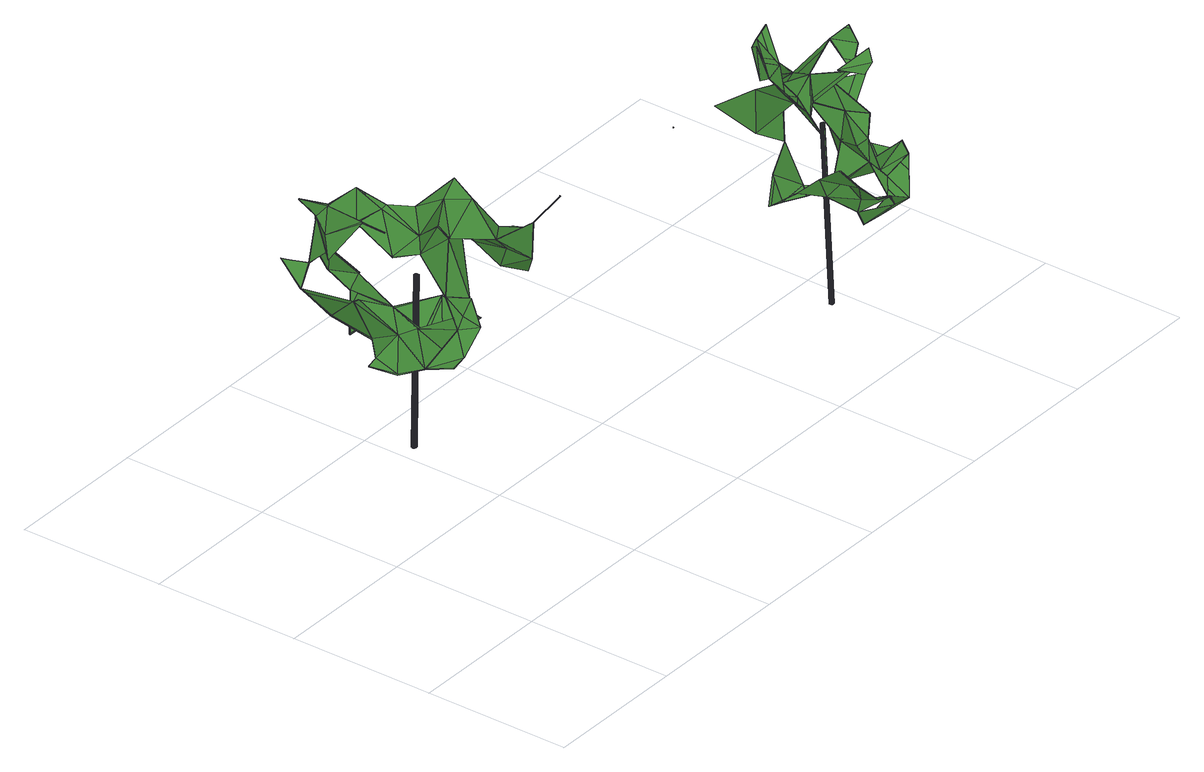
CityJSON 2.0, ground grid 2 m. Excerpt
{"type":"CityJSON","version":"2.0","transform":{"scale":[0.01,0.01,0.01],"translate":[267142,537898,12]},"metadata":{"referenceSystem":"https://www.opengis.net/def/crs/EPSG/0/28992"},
"CityObjects":{
"tree1":{"type":"SolitaryVegetationObject","attributes":{"gtid":643,"crown_width_m":2.87,"crown_median_z":15.23,"crown_r50_m":0.173,"crown_porosity":0.957,"trunk_H_m":2.54,"trunk_DBH_m":0.0613,"trunk_radius_m":0.0306,"trunk_base_height_m":12.69,"original_gtid":"645"},"geometry":[{"type":"Solid","lod":"3","boundaries":[[[[0,1,2]],[[3,4,5]],[[6,7,8]],[[9,10,11]],[[9,12,10]],[[13,14,15]],[[16,17,18]],[[19,17,16]],[[20,21,22]],[[15,14,23]],[[24,1,0]],[[2,1,25]],[[26,27,28]],[[29,30,31]],[[12,32,33]],[[34,35,36]],[[37,38,39]],[[40,25,41]],[[40,42,25]],[[9,43,44]],[[45,46,47]],[[48,14,49]],[[50,51,52]],[[32,53,54]],[[55,56,23]],[[57,22,58]],[[59,60,61]],[[40,41,34]],[[35,62,63]],[[11,43,9]],[[64,65,66]],[[67,68,69]],[[70,71,72]],[[22,69,68]],[[73,18,74]],[[30,53,75]],[[1,24,41]],[[76,77,78]],[[12,79,80]],[[70,39,57]],[[47,58,81]],[[82,83,84]],[[85,84,83]],[[86,87,88]],[[62,87,86]],[[20,89,21]],[[39,89,20]],[[44,90,9]],[[24,34,41]],[[91,92,93]],[[94,95,96]],[[94,96,97]],[[25,1,41]],[[71,4,98]],[[21,99,100]],[[74,101,73]],[[102,80,103]],[[104,105,106]],[[104,106,9]],[[107,76,49]],[[107,49,14]],[[18,17,74]],[[74,17,19]],[[37,108,109]],[[22,68,81]],[[110,14,13]],[[111,112,113]],[[114,112,111]],[[115,61,60]],[[12,80,10]],[[116,75,31]],[[12,33,79]],[[33,10,79]],[[21,100,39]],[[72,71,86]],[[29,19,65]],[[117,97,118]],[[113,119,111]],[[10,80,102]],[[57,20,22]],[[57,39,20]],[[86,71,120]],[[121,86,120]],[[122,112,114]],[[111,123,114]],[[84,98,124]],[[32,75,53]],[[50,52,125]],[[126,83,82]],[[127,73,128]],[[73,101,128]],[[11,10,33]],[[118,129,83]],[[130,83,129]],[[106,131,32]],[[106,32,12]],[[29,132,133]],[[134,135,136]],[[69,137,67]],[[30,54,53]],[[64,138,65]],[[139,140,141]],[[71,142,143]],[[71,70,142]],[[97,144,56]],[[9,106,12]],[[124,63,86]],[[145,130,129]],[[118,15,110]],[[8,146,6]],[[51,50,43]],[[147,148,131]],[[149,150,151]],[[78,77,152]],[[146,153,66]],[[141,52,30]],[[116,154,75]],[[155,150,115]],[[117,156,157]],[[158,156,117]],[[97,96,144]],[[59,159,149]],[[65,19,16]],[[148,75,131]],[[109,38,37]],[[63,40,34]],[[160,88,59]],[[25,99,151]],[[155,60,59]],[[2,155,59]],[[31,30,150]],[[11,51,43]],[[159,150,149]],[[137,68,67]],[[13,129,118]],[[151,99,161]],[[146,134,162]],[[66,65,16]],[[163,127,6]],[[85,83,164]],[[155,151,150]],[[38,109,108]],[[18,163,146]],[[66,18,146]],[[33,32,11]],[[106,136,131]],[[163,6,146]],[[128,56,55]],[[8,148,147]],[[132,31,165]],[[50,125,91]],[[145,129,84]],[[124,86,121]],[[37,100,108]],[[166,139,90]],[[139,104,90]],[[144,45,157]],[[144,157,167]],[[43,50,44]],[[66,16,18]],[[115,154,61]],[[150,154,115]],[[75,154,150]],[[61,154,116]],[[148,31,75]],[[141,138,125]],[[155,2,151]],[[104,9,90]],[[59,149,72]],[[168,100,99]],[[108,100,168]],[[78,169,76]],[[90,44,93]],[[84,129,82]],[[28,152,77]],[[142,170,143]],[[88,87,24]],[[157,97,56]],[[80,79,103]],[[7,101,165]],[[141,29,65]],[[171,68,137]],[[102,79,10]],[[23,14,48]],[[97,156,118]],[[15,118,156]],[[44,50,172]],[[31,8,165]],[[132,74,133]],[[165,74,132]],[[76,28,77]],[[107,28,76]],[[26,28,107]],[[136,106,105]],[[72,149,161]],[[76,169,49]],[[18,73,163]],[[98,4,3]],[[31,132,29]],[[125,52,141]],[[93,172,91]],[[5,4,173]],[[46,144,95]],[[57,171,170]],[[138,140,65]],[[141,140,138]],[[31,150,159]],[[49,174,127]],[[169,174,49]],[[155,115,60]],[[136,105,134]],[[49,55,48]],[[55,23,48]],[[127,163,73]],[[139,162,175]],[[139,175,104]],[[172,50,91]],[[173,4,143]],[[70,21,39]],[[110,13,118]],[[103,79,102]],[[90,93,166]],[[166,92,139]],[[159,116,31]],[[7,165,8]],[[8,31,148]],[[126,176,158]],[[118,158,117]],[[164,83,130]],[[98,85,164]],[[84,85,98]],[[127,7,6]],[[177,168,42]],[[168,99,42]],[[162,134,175]],[[40,177,42]],[[128,15,23]],[[92,64,140]],[[66,140,64]],[[11,54,51]],[[110,26,14]],[[26,107,14]],[[57,170,142]],[[137,22,170]],[[137,69,22]],[[174,28,27]],[[45,178,46]],[[78,152,169]],[[28,169,152]],[[44,172,93]],[[112,122,113]],[[39,100,37]],[[138,92,91]],[[64,92,138]],[[42,99,25]],[[116,159,59]],[[61,116,59]],[[99,72,161]],[[45,94,117]],[[171,57,95]],[[157,156,97]],[[164,179,98]],[[98,179,120]],[[98,120,71]],[[128,55,49]],[[128,49,127]],[[105,104,175]],[[72,21,70]],[[162,139,141]],[[65,140,66]],[[105,175,134]],[[125,138,91]],[[94,45,47]],[[160,72,88]],[[164,130,179]],[[89,173,21]],[[177,40,5]],[[177,5,173]],[[46,58,47]],[[29,141,30]],[[167,157,56]],[[118,83,158]],[[167,56,144]],[[146,135,134]],[[93,92,166]],[[25,151,2]],[[151,161,149]],[[8,135,146]],[[131,135,147]],[[136,135,131]],[[147,135,8]],[[143,170,173]],[[98,3,40]],[[171,95,94]],[[117,94,97]],[[128,23,56]],[[165,101,74]],[[110,15,101]],[[133,74,19]],[[57,142,70]],[[133,19,29]],[[126,158,83]],[[95,144,96]],[[162,66,153]],[[95,58,46]],[[57,58,95]],[[162,153,146]],[[158,176,156]],[[141,65,162]],[[47,68,171]],[[94,47,171]],[[82,176,126]],[[137,170,171]],[[110,27,26]],[[176,129,13]],[[82,129,176]],[[160,59,72]],[[24,0,88]],[[2,88,0]],[[59,88,2]],[[46,178,144]],[[86,88,72]],[[86,63,62]],[[131,75,32]],[[30,75,150]],[[169,28,174]],[[7,174,101]],[[144,178,45]],[[32,54,11]],[[15,128,101]],[[127,174,7]],[[117,157,45]],[[162,65,66]],[[114,123,122]],[[99,21,72]],[[170,22,21]],[[170,21,173]],[[34,87,35]],[[38,108,168]],[[24,87,34]],[[35,180,36]],[[177,173,89]],[[177,89,168]],[[5,40,3]],[[168,89,38]],[[68,47,81]],[[39,38,89]],[[122,123,113]],[[111,119,123]],[[63,180,35]],[[120,145,121]],[[145,124,121]],[[84,124,145]],[[179,145,120]],[[145,179,130]],[[139,92,140]],[[35,87,62]],[[58,22,81]],[[174,27,101]],[[110,101,27]],[[143,4,71]],[[51,54,52]],[[30,52,54]],[[113,123,119]],[[124,98,63]],[[63,98,40]],[[63,34,180]],[[36,180,34]],[[13,156,176]],[[13,15,156]],[[181,182,183]],[[181,183,184]],[[184,183,185]],[[184,185,186]],[[183,182,187]],[[183,187,185]],[[185,187,188]],[[185,188,186]],[[187,182,189]],[[187,189,188]],[[188,189,190]],[[188,190,186]],[[189,182,191]],[[189,191,190]],[[190,191,192]],[[190,192,186]],[[192,191,193]],[[192,193,186]],[[191,182,194]],[[191,194,193]],[[193,194,195]],[[193,195,186]],[[194,182,196]],[[194,196,195]],[[195,196,197]],[[195,197,186]],[[196,182,198]],[[196,198,197]],[[198,182,199]],[[198,199,197]],[[197,199,200]],[[197,200,186]],[[199,182,201]],[[199,201,200]],[[200,201,202]],[[200,202,186]],[[202,201,203]],[[202,203,186]],[[201,182,204]],[[201,204,203]],[[203,204,205]],[[203,205,186]],[[204,182,206]],[[204,206,205]],[[205,206,207]],[[205,207,186]],[[206,182,208]],[[206,208,207]],[[207,208,209]],[[207,209,186]],[[208,182,210]],[[208,210,209]],[[209,210,211]],[[209,211,186]],[[210,182,212]],[[210,212,211]],[[211,212,213]],[[211,213,186]],[[213,212,214]],[[213,214,186]],[[212,182,215]],[[212,215,214]],[[214,215,216]],[[214,216,186]],[[215,182,217]],[[215,217,216]],[[216,217,218]],[[216,218,186]],[[217,182,219]],[[217,219,218]],[[218,219,220]],[[218,220,186]],[[219,182,221]],[[219,221,220]],[[220,221,222]],[[220,222,186]],[[221,182,223]],[[221,223,222]],[[222,223,224]],[[222,224,186]],[[224,223,184]],[[224,184,186]],[[223,182,181]],[[223,181,184]]]]}]},
"tree2":{"type":"SolitaryVegetationObject","attributes":{"gtid":640,"crown_width_m":2.25,"crown_median_z":15.25,"crown_r50_m":0.153,"crown_porosity":0.965,"trunk_H_m":2.55,"trunk_DBH_m":0.0471,"trunk_radius_m":0.0236,"trunk_base_height_m":12.7,"original_gtid":"642"},"geometry":[{"type":"MultiSurface","lod":"3","boundaries":[[[225,226,227]],[[228,229,230]],[[231,230,229]],[[232,226,233]],[[234,235,236]],[[237,238,239]],[[239,240,237]],[[241,242,243]],[[244,245,246]],[[247,248,249]],[[250,251,252]],[[251,253,252]],[[254,255,256]],[[235,257,236]],[[258,259,260]],[[261,260,259]],[[232,262,263]],[[238,264,265]],[[266,267,268]],[[269,270,261]],[[271,272,273]],[[274,275,276]],[[277,267,278]],[[242,238,279]],[[267,266,278]],[[280,275,281]],[[280,281,282]],[[234,257,235]],[[248,283,284]],[[248,284,275]],[[285,286,287]],[[288,243,289]],[[259,269,261]],[[290,291,292]],[[258,291,290]],[[293,294,295]],[[237,296,238]],[[265,279,297]],[[268,298,299]],[[271,248,272]],[[247,248,271]],[[300,226,301]],[[236,257,234]],[[300,301,302]],[[232,227,226]],[[229,303,292]],[[265,304,305]],[[306,307,272]],[[242,279,243]],[[308,309,225]],[[310,254,253]],[[238,296,242]],[[311,312,313]],[[255,254,314]],[[304,264,315]],[[277,278,268]],[[316,317,318]],[[262,318,317]],[[265,297,238]],[[303,229,228]],[[265,319,320]],[[283,321,249]],[[249,321,247]],[[261,270,260]],[[263,262,317]],[[322,323,324]],[[304,265,264]],[[263,316,318]],[[313,325,309]],[[313,322,325]],[[277,298,267]],[[241,243,288]],[[290,326,228]],[[288,279,238]],[[247,283,248]],[[325,327,309]],[[318,328,232]],[[318,232,233]],[[260,291,258]],[[329,258,290]],[[329,290,228]],[[330,314,254]],[[331,244,332]],[[333,334,335]],[[336,285,337]],[[233,338,227]],[[335,251,333]],[[298,268,267]],[[339,340,341]],[[299,342,277]],[[248,272,326]],[[343,324,282]],[[325,343,282]],[[258,329,259]],[[231,303,344]],[[255,302,256]],[[321,283,247]],[[269,259,270]],[[232,345,227]],[[232,346,262]],[[232,328,346]],[[347,326,292]],[[304,245,305]],[[346,328,262]],[[318,262,328]],[[282,303,294]],[[228,294,303]],[[348,315,264]],[[332,246,286]],[[332,244,246]],[[265,305,349]],[[350,319,349]],[[330,310,237]],[[351,305,245]],[[305,351,331]],[[280,307,306]],[[346,280,306]],[[268,278,266]],[[225,302,301]],[[253,254,256]],[[238,330,264]],[[348,264,330]],[[277,283,278]],[[299,277,268]],[[311,313,225]],[[227,311,225]],[[287,337,285]],[[226,225,301]],[[318,345,263]],[[352,353,295]],[[256,225,309]],[[277,278,342]],[[256,309,253]],[[354,355,353]],[[250,333,251]],[[311,352,295]],[[295,355,354]],[[273,247,271]],[[330,254,310]],[[293,312,294]],[[356,230,357]],[[250,358,333]],[[247,359,321]],[[336,337,350]],[[338,255,314]],[[272,247,273]],[[265,349,319]],[[299,341,340]],[[329,230,356]],[[297,288,289]],[[241,287,243]],[[275,274,248]],[[228,230,329]],[[284,342,281]],[[282,324,360]],[[350,243,320]],[[230,231,357]],[[277,284,283]],[[361,354,362]],[[363,364,365]],[[325,361,327]],[[309,327,361]],[[251,335,253]],[[233,226,300]],[[231,229,344]],[[357,344,356]],[[361,293,354]],[[295,354,293]],[[291,270,292]],[[292,270,259]],[[289,287,350]],[[287,289,243]],[[231,344,357]],[[253,335,334]],[[310,334,237]],[[237,334,296]],[[296,334,358]],[[333,358,334]],[[310,253,334]],[[284,277,342]],[[227,345,233]],[[260,270,291]],[[314,227,338]],[[263,345,232]],[[300,338,233]],[[347,248,326]],[[284,281,275]],[[272,307,326]],[[244,351,245]],[[350,246,245]],[[282,312,361]],[[350,320,319]],[[332,350,349]],[[316,351,244]],[[342,283,366]],[[289,245,304]],[[272,248,247]],[[313,323,322]],[[322,343,325]],[[324,343,322]],[[238,242,288]],[[239,238,367]],[[250,363,368]],[[295,294,307]],[[313,312,323]],[[361,312,293]],[[353,352,314]],[[233,345,318]],[[306,248,274]],[[325,282,361]],[[306,274,346]],[[306,272,248]],[[241,288,242]],[[369,280,282]],[[348,240,239]],[[347,366,248]],[[281,366,347]],[[366,249,248]],[[344,303,282]],[[347,344,282]],[[282,281,347]],[[320,279,265]],[[243,337,241]],[[252,253,364]],[[253,309,364]],[[354,353,362]],[[304,367,297]],[[286,336,332]],[[285,336,286]],[[350,332,336]],[[309,308,313]],[[307,280,369]],[[311,314,352]],[[311,227,314]],[[358,314,330]],[[296,330,238]],[[358,330,296]],[[346,274,280]],[[315,367,304]],[[332,349,305]],[[332,305,331]],[[282,294,312]],[[338,300,255]],[[315,348,239]],[[274,276,280]],[[292,326,290]],[[280,276,275]],[[294,228,326]],[[294,326,307]],[[292,303,347]],[[243,350,337]],[[316,244,331]],[[351,316,331]],[[250,314,358]],[[263,317,316]],[[307,369,312]],[[245,289,350]],[[369,282,360]],[[369,360,324]],[[279,320,243]],[[313,308,225]],[[250,252,363]],[[225,256,302]],[[312,369,323]],[[324,323,369]],[[321,278,283]],[[241,337,287]],[[286,246,287]],[[350,287,246]],[[239,367,315]],[[303,344,347]],[[329,356,229]],[[329,229,259]],[[229,292,259]],[[362,364,361]],[[361,364,309]],[[363,365,368]],[[362,368,365]],[[299,370,341]],[[339,341,370]],[[362,365,364]],[[342,370,277]],[[363,252,364]],[[298,370,299]],[[277,370,298]],[[278,283,342]],[[288,297,279]],[[353,250,368]],[[314,250,353]],[[362,353,368]],[[311,295,312]],[[307,312,295]],[[281,342,366]],[[238,297,367]],[[289,304,297]],[[353,355,295]],[[299,340,342]],[[370,342,340]],[[370,340,339]],[[249,366,283]],[[302,255,300]],[[330,237,240]],[[330,240,348]],[[229,356,344]],[[371,372,373]],[[371,373,374]],[[374,373,375]],[[374,375,376]],[[373,372,377]],[[373,377,375]],[[375,377,378]],[[375,378,376]],[[377,372,379]],[[377,379,378]],[[378,379,380]],[[378,380,376]],[[380,379,381]],[[380,381,376]],[[379,372,382]],[[379,382,381]],[[382,372,383]],[[382,383,381]],[[381,383,384]],[[381,384,376]],[[384,383,385]],[[384,385,376]],[[383,372,386]],[[383,386,385]],[[386,372,387]],[[386,387,385]],[[385,387,388]],[[385,388,376]],[[388,387,389]],[[388,389,376]],[[387,372,390]],[[387,390,389]],[[389,390,391]],[[389,391,376]],[[390,372,392]],[[390,392,391]],[[391,392,393]],[[391,393,376]],[[393,392,394]],[[393,394,376]],[[392,372,395]],[[392,395,394]],[[394,395,396]],[[394,396,376]],[[395,372,397]],[[395,397,396]],[[396,397,398]],[[396,398,376]],[[397,372,399]],[[397,399,398]],[[398,399,400]],[[398,400,376]],[[399,372,401]],[[399,401,400]],[[400,401,402]],[[400,402,376]],[[402,401,403]],[[402,403,376]],[[401,372,404]],[[401,404,403]],[[404,372,405]],[[404,405,403]],[[403,405,406]],[[403,406,376]],[[405,372,371]],[[405,371,406]],[[406,371,374]],[[406,374,376]]]}]}
},
"vertices":[
[152,230,259],[152,230,258],[171,230,264],[148,306,230],[184,310,268],[196,298,230],[211,376,402],[205,378,398],[204,322,382],[315,242,368],[278,208,407],[285,216,350],[278,209,407],[127,427,343],[127,416,413],[152,415,388],[226,390,340],[225,389,340],[226,389,340],[226,389,339],[264,333,266],[218,324,242],[217,371,257],[152,461,406],[134,260,255],[177,247,250],[105,381,376],[135,386,390],[130,350,426],[220,340,354],[257,300,372],[193,312,366],[262,251,375],[277,208,407],[120,290,242],[98,315,256],[97,315,256],[265,277,255],[265,278,255],[263,333,266],[148,306,229],[134,260,254],[193,297,218],[304,236,316],[333,280,348],[206,460,283],[230,430,277],[217,434,257],[152,461,407],[144,412,420],[313,281,310],[284,262,323],[286,302,341],[262,252,374],[279,249,355],[153,461,407],[196,471,373],[217,371,259],[229,430,276],[191,255,283],[200,254,298],[185,267,327],[110,314,262],[110,315,261],[310,365,350],[264,384,349],[264,384,350],[187,412,219],[188,413,219],[188,412,218],[207,360,266],[176,339,291],[184,309,268],[206,378,397],[204,372,343],[203,277,396],[130,350,428],[127,314,427],[127,314,428],[276,168,460],[277,168,460],[217,433,258],[101,420,323],[102,420,323],[130,395,281],[136,401,275],[152,313,274],[120,290,244],[135,260,255],[233,311,226],[332,281,348],[326,314,313],[310,364,350],[326,313,314],[206,458,283],[228,430,277],[198,450,318],[180,450,318],[143,345,259],[196,297,230],[233,310,227],[170,389,392],[276,167,460],[276,168,461],[301,278,364],[264,288,417],[262,252,375],[107,387,407],[265,277,254],[266,277,255],[136,393,375],[412,390,272],[428,361,250],[413,389,272],[429,361,249],[215,253,316],[185,268,327],[179,450,318],[129,427,343],[413,391,272],[146,366,305],[124,357,317],[430,361,250],[414,390,272],[143,345,261],[307,316,327],[108,454,349],[183,399,431],[174,434,399],[102,419,323],[131,395,281],[203,276,397],[178,341,357],[204,371,342],[270,320,431],[243,315,417],[263,288,417],[188,412,220],[310,364,349],[289,318,344],[309,364,350],[287,318,344],[206,361,266],[205,360,265],[199,450,319],[124,359,317],[231,348,400],[195,287,414],[194,287,413],[200,256,298],[215,255,316],[215,240,281],[128,314,428],[259,346,391],[185,268,328],[215,239,281],[128,427,343],[180,451,318],[128,427,342],[185,269,327],[177,248,251],[192,255,283],[260,346,392],[211,377,402],[137,401,276],[178,342,358],[307,315,327],[196,472,373],[233,310,225],[131,350,427],[216,371,258],[217,434,258],[326,313,312],[217,324,242],[170,389,393],[259,300,372],[108,453,349],[193,298,219],[207,459,283],[146,368,305],[98,316,256],[228,345,69],[225,345,69],[228,346,69],[211,329,323],[211,330,323],[208,329,323],[228,347,69],[211,331,323],[227,347,69],[210,331,323],[226,348,69],[210,332,323],[209,332,323],[225,348,69],[208,332,323],[224,348,69],[207,332,323],[223,348,69],[223,347,69],[206,331,323],[222,346,69],[205,331,323],[205,330,323],[222,345,69],[205,329,322],[222,344,69],[205,328,322],[222,343,69],[206,328,322],[223,343,69],[206,327,322],[224,342,69],[207,326,322],[208,326,322],[225,342,69],[208,326,323],[226,342,69],[209,326,323],[227,342,69],[210,327,323],[227,343,69],[211,327,323],[228,344,69],[211,328,323],
[796,147,259],[776,149,232],[754,129,248],[814,145,374],[814,145,375],[837,153,398],[817,180,404],[734,156,252],[732,149,239],[650,285,325],[650,284,324],[649,284,325],[808,55,235],[778,54,241],[779,76,217],[780,76,218],[718,32,286],[748,36,275],[718,33,286],[684,127,276],[705,99,271],[693,101,300],[712,134,373],[727,165,366],[710,146,389],[809,99,257],[851,99,277],[824,131,247],[852,111,261],[809,99,256],[790,135,239],[824,131,246],[650,284,325],[782,120,399],[782,120,400],[765,88,416],[774,84,430],[734,201,249],[707,166,238],[749,78,220],[733,74,246],[653,158,436],[679,183,462],[681,192,456],[782,95,442],[746,114,422],[724,122,340],[742,151,344],[724,122,341],[728,222,301],[726,221,364],[706,266,334],[699,187,427],[682,167,421],[748,38,275],[737,228,349],[745,195,367],[783,208,364],[701,158,393],[719,176,394],[686,64,330],[685,65,330],[700,47,306],[748,37,274],[729,66,268],[778,134,395],[746,114,421],[778,134,396],[801,145,326],[777,174,339],[800,145,326],[808,55,236],[732,73,246],[682,192,456],[721,216,439],[776,149,231],[777,149,232],[790,136,239],[772,175,380],[732,74,246],[705,100,271],[745,195,366],[776,174,339],[818,159,275],[819,159,275],[806,86,254],[785,139,294],[792,191,325],[810,181,301],[786,98,280],[749,78,218],[675,161,249],[675,162,249],[707,166,237],[729,100,284],[730,66,268],[685,127,399],[807,221,318],[806,221,319],[795,243,341],[839,195,330],[771,174,380],[883,176,327],[735,201,249],[814,144,375],[792,75,239],[685,127,276],[694,101,300],[838,79,273],[838,79,272],[852,99,277],[686,65,330],[701,47,306],[754,129,247],[737,213,452],[737,213,451],[737,214,452],[724,183,413],[807,221,320],[817,180,405],[732,149,240],[744,191,294],[771,175,380],[779,76,218],[729,101,284],[715,80,296],[685,127,275],[771,105,307],[800,110,301],[817,120,324],[816,120,324],[837,153,399],[854,180,406],[806,86,255],[685,126,399],[792,245,365],[839,194,330],[817,120,323],[796,146,259],[819,158,275],[786,139,294],[719,175,394],[749,77,219],[800,111,301],[783,208,363],[721,215,439],[777,145,70],[775,145,70],[777,146,70],[766,150,325],[766,151,325],[764,150,325],[777,147,70],[765,151,325],[776,147,70],[765,152,325],[764,152,325],[775,147,70],[774,147,70],[763,152,325],[762,152,325],[773,147,70],[773,146,70],[762,151,325],[761,151,325],[773,145,70],[761,150,325],[773,144,70],[761,149,325],[762,149,325],[773,143,70],[762,148,325],[774,143,70],[763,148,325],[775,143,70],[764,147,325],[776,143,70],[764,148,325],[765,148,325],[777,143,70],[777,144,70],[766,149,325]
]}
